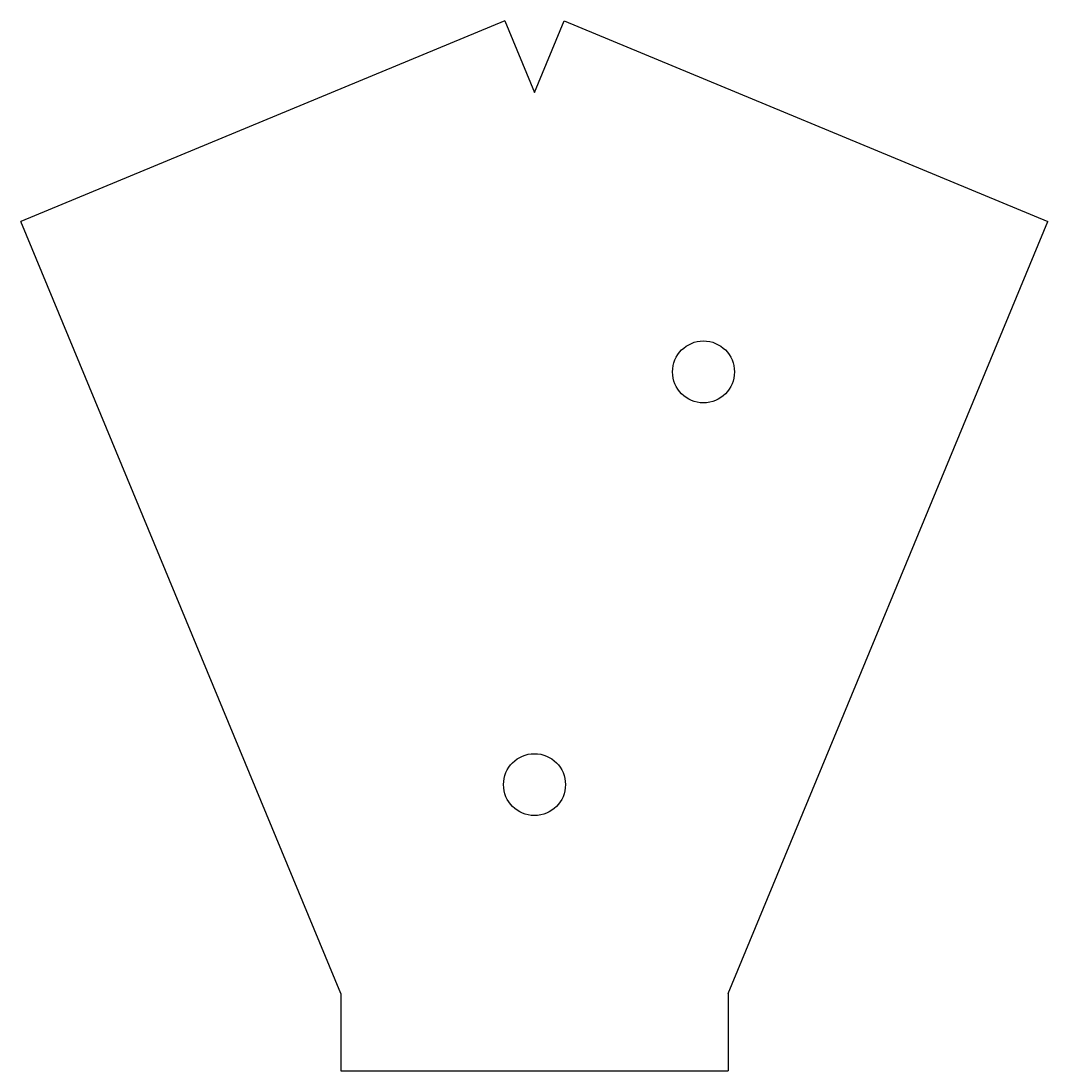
# Model space of a CAD drawing. Extents: x 1478 to 1610, y 392 to 528.
import ezdxf

# ---------------------------------------------------------------- set-up
doc = ezdxf.new("R2010")
doc.units = 0
doc.header["$MEASUREMENT"] = 0
doc.layers.get('0').update_dxf_attribs({"linetype": 'CONTINUOUS'})

msp = doc.modelspace()

# ---------------------------------------------------------------- linework, layer by layer
for p, q in [((1540.12, 528.15), (1477.61, 502.26)), ((1540.12, 528.15), (1543.94, 518.91)), ((1543.94, 518.91), (1547.77, 528.15)), ((1547.77, 528.15), (1610.27, 502.26)), ((1518.94, 402.48), (1477.61, 502.26)), ((1568.94, 402.48), (1610.27, 502.26)), ((1518.94, 402.48), (1518.94, 392.48)), ((1568.94, 402.48), (1568.94, 392.48)), ((1518.94, 392.48), (1568.94, 392.48))]:
    msp.add_line(p, q)
for centre in [(1565.77, 482.81), (1543.94, 429.48)]:
    msp.add_circle(centre, 4)

doc.saveas('drawing.dxf')
